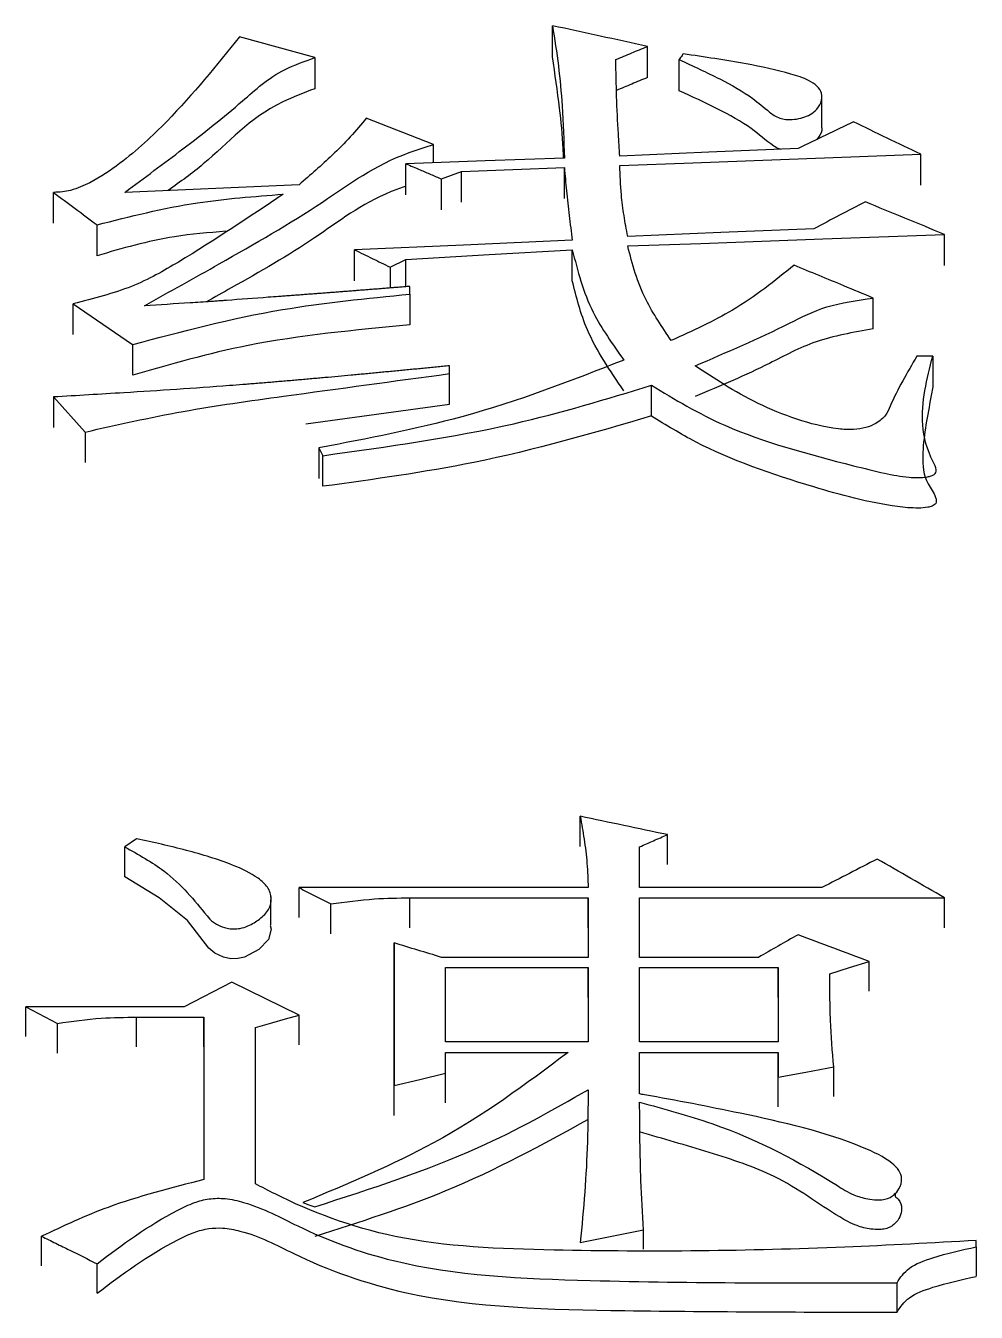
# Model space of a CAD drawing. Header units: millimetres. Extents: x 2003 to 4439, y 563 to 2285.
# Drawn here: x 2510.818 to 2513.414, y 2100.789 to 2104.305 of the extents above; entities that cross this region are included whole.
import ezdxf

# ---------------------------------------------------------------- set-up
doc = ezdxf.new("R2010")
doc.units = ezdxf.units.MM

msp = doc.modelspace()

# ---------------------------------------------------------------- linework, layer by layer
at = {"color": 7, "linetype": 'Continuous', "lineweight": 25}
for p, q in [((2512.2564, 2104.2194), (2512.2564, 2104.3046)), ((2511.6069, 2104.2174), (2511.4018, 2104.2739)), ((2512.516, 2104.163), (2512.516, 2104.2482)), ((2511.6069, 2104.2174), (2511.6069, 2104.1324)), ((2512.6025, 2104.1271), (2512.6025, 2104.2121)), ((2512.9922, 2104.0306), (2512.9922, 2104.116)), ((2511.9314, 2103.9797), (2511.7479, 2104.0521)), ((2511.9314, 2103.9302), (2511.9314, 2103.9797)), ((2513.2624, 2103.8688), (2513.2624, 2103.9535)), ((2511.8561, 2103.8428), (2511.8561, 2103.9275)), ((2512.0076, 2103.822), (2512.0076, 2103.9067)), ((2512.2888, 2103.8324), (2512.2888, 2103.9171)), ((2511.5641, 2103.8702), (2511.0883, 2103.8493)), ((2511.9535, 2103.8012), (2511.9535, 2103.8858)), ((2510.8934, 2103.7647), (2510.8934, 2103.8493)), ((2511.0124, 2103.6759), (2511.0124, 2103.7604)), ((2513.3273, 2103.6497), (2513.3273, 2103.7341)), ((2511.7155, 2103.6079), (2511.7155, 2103.6922)), ((2512.3105, 2103.6078), (2512.3105, 2103.6922)), ((2511.8129, 2103.6449), (2511.8561, 2103.6659)), ((2511.8561, 2103.5913), (2511.8561, 2103.6659)), ((2511.8129, 2103.6449), (2511.8129, 2103.5879)), ((2511.8669, 2103.5711), (2511.8669, 2103.5922)), ((2511.8669, 2103.5711), (2511.8669, 2103.4869)), ((2513.1327, 2103.4763), (2513.1327, 2103.5605)), ((2510.9475, 2103.5447), (2511.1097, 2103.4336)), ((2511.1098, 2103.3495), (2511.1098, 2103.4335)), ((2511.9751, 2103.3539), (2511.9751, 2103.3751)), ((2513.2948, 2103.4017), (2513.2517, 2103.4017)), ((2513.2948, 2103.4017), (2513.2948, 2103.3178)), ((2511.9751, 2103.27), (2511.9751, 2103.354)), ((2512.5268, 2103.238), (2512.5268, 2103.322)), ((2510.8934, 2103.29), (2510.8934, 2103.2062)), ((2510.8934, 2103.29), (2510.9796, 2103.1942)), ((2511.5831, 2103.2166), (2511.9751, 2103.27)), ((2510.9796, 2103.1942), (2510.9796, 2103.1106)), ((2511.6181, 2103.151), (2511.629, 2103.1296)), ((2511.6181, 2103.151), (2511.6181, 2103.0673)), ((2511.629, 2103.046), (2511.629, 2103.1296)), ((2512.3321, 2102.0619), (2512.3321, 2102.144)), ((2511.1206, 2102.0829), (2511.0881, 2102.0606)), ((2512.5701, 2102.012), (2512.5701, 2102.094)), ((2511.0881, 2101.9784), (2511.0881, 2102.0606)), ((2512.4944, 2101.9491), (2512.4944, 2102.0606)), ((2512.3537, 2101.9491), (2511.5641, 2101.9491)), ((2511.5641, 2101.8673), (2511.5641, 2101.9491)), ((2512.992, 2101.9491), (2512.4944, 2101.9491)), ((2511.4874, 2101.9223), (2511.4874, 2101.9283)), ((2511.4874, 2101.8461), (2511.4874, 2101.9163)), ((2511.6506, 2101.8227), (2511.6506, 2101.9044)), ((2511.8669, 2101.9212), (2512.3537, 2101.9212)), ((2511.8669, 2101.8391), (2511.8669, 2101.9212)), ((2512.3537, 2101.9212), (2512.3537, 2101.7586)), ((2512.3537, 2101.8394), (2512.3537, 2101.9212)), ((2512.4944, 2101.9212), (2513.3273, 2101.9212)), ((2512.4944, 2101.7586), (2512.4944, 2101.9212)), ((2513.3273, 2101.8394), (2513.3273, 2101.9212)), ((2511.8237, 2101.7979), (2511.8237, 2101.4081)), ((2511.8237, 2101.7164), (2511.8237, 2101.7979)), ((2512.3537, 2101.7586), (2511.9535, 2101.7586)), ((2512.8189, 2101.7586), (2512.4944, 2101.7586)), ((2511.9643, 2101.7305), (2512.3537, 2101.7305)), ((2511.9643, 2101.5273), (2511.9643, 2101.7305)), ((2512.3537, 2101.7305), (2512.3537, 2101.5273)), ((2512.3537, 2101.649), (2512.3537, 2101.7305)), ((2512.4944, 2101.7305), (2512.873, 2101.7305)), ((2512.4944, 2101.5273), (2512.4944, 2101.7305)), ((2512.873, 2101.7305), (2512.873, 2101.5273)), ((2512.873, 2101.649), (2512.873, 2101.7305)), ((2513.1218, 2101.6658), (2513.1218, 2101.7473)), ((2511.3802, 2101.6911), (2511.2504, 2101.6234)), ((2511.5641, 2101.6008), (2511.3802, 2101.6911)), ((2511.8237, 2101.3267), (2511.8237, 2101.716)), ((2510.8177, 2101.6234), (2510.9042, 2101.5782)), ((2511.2504, 2101.6234), (2510.8177, 2101.6234)), ((2511.1206, 2101.5952), (2511.3045, 2101.5952)), ((2511.1206, 2101.5139), (2511.1206, 2101.5952)), ((2511.3045, 2101.5952), (2511.3045, 2101.1513)), ((2511.3045, 2101.5139), (2511.3045, 2101.5952)), ((2511.5641, 2101.5195), (2511.5641, 2101.6008)), ((2510.9042, 2101.497), (2510.9042, 2101.5782)), ((2511.4451, 2101.1398), (2511.4451, 2101.5669)), ((2511.3045, 2101.5135), (2511.3045, 2101.1513)), ((2512.3537, 2101.5273), (2511.9643, 2101.5273)), ((2512.873, 2101.5273), (2512.4944, 2101.5273)), ((2511.9643, 2101.499), (2512.2995, 2101.499)), ((2511.9643, 2101.4422), (2511.9643, 2101.499)), ((2512.4944, 2101.499), (2512.873, 2101.4989)), ((2512.4944, 2101.3854), (2512.4944, 2101.499)), ((2512.873, 2101.4989), (2512.873, 2101.4309)), ((2512.873, 2101.4178), (2512.873, 2101.4989)), ((2511.9643, 2101.3612), (2511.9643, 2101.4422)), ((2513.0244, 2101.3782), (2513.0244, 2101.4592)), ((2511.8237, 2101.3271), (2511.8237, 2101.4081)), ((2512.873, 2101.3498), (2512.873, 2101.4309)), ((2513.1938, 2101.1852), (2513.1938, 2101.1873)), ((2513.1937, 2101.1062), (2513.1937, 2101.1154)), ((2510.861, 2100.9159), (2510.861, 2100.9963)), ((2512.5052, 2100.9611), (2512.5052, 2101.0135)), ((2513.4138, 2100.9675), (2513.4138, 2100.9847)), ((2513.4138, 2100.9675), (2513.4138, 2100.8871)), ((2513.1975, 2100.7886), (2513.1975, 2100.8694))]:
    msp.add_line(p, q, dxfattribs=at)
at = {"color": 7, "linetype": 'Continuous', "lineweight": 25, "flags": 128}
for points in [[(2512.2888, 2103.9431), (2512.0725, 2103.9353), (2511.8561, 2103.9275)], [(2512.927, 2103.9691), (2512.6836, 2103.9587), (2512.4403, 2103.9483)], [(2512.4403, 2103.9223), (2512.6397, 2103.9298), (2512.9511, 2103.9417), (2513.2624, 2103.9535)], [(2511.9535, 2103.8858), (2511.9805, 2103.8962), (2512.0076, 2103.9067)], [(2512.0076, 2103.9067), (2512.1482, 2103.9119), (2512.2888, 2103.9171)], [(2512.9703, 2103.7499), (2512.7161, 2103.7394), (2512.4619, 2103.7289)], [(2512.4619, 2103.7027), (2512.6614, 2103.7099), (2512.9944, 2103.722), (2513.3273, 2103.7341)], [(2512.3105, 2103.7184), (2512.013, 2103.7053), (2511.7155, 2103.6922)], [(2511.8561, 2103.6659), (2512.0833, 2103.679), (2512.3105, 2103.6922)], [(2510.9475, 2103.4606), (2510.9475, 2103.4818), (2510.9475, 2103.503), (2510.9475, 2103.5447)], [(2511.485, 2101.8455), (2511.4883, 2101.8353), (2511.4805, 2101.807), (2511.4545, 2101.7799), (2511.4152, 2101.7591), (2511.3974, 2101.755), (2511.378, 2101.7548), (2511.3579, 2101.759), (2511.3346, 2101.7696), (2511.3177, 2101.784), (2511.2594, 2101.8589), (2511.1821, 2101.9214), (2511.0881, 2101.9784), (2511.0881, 2101.9784)], [(2513.0136, 2101.7136), (2513.0677, 2101.7305), (2513.1218, 2101.7473)], [(2510.8177, 2101.5421), (2510.8177, 2101.5621), (2510.8177, 2101.5826), (2510.8177, 2101.6234)], [(2511.4451, 2101.5669), (2511.4899, 2101.5797), (2511.527, 2101.5903), (2511.5641, 2101.6008)], [(2511.8237, 2101.4081), (2511.894, 2101.4252), (2511.9643, 2101.4422)], [(2512.873, 2101.4309), (2512.9487, 2101.4451), (2513.0244, 2101.4592)], [(2511.5749, 2101.0883), (2511.5911, 2101.0825), (2511.6073, 2101.0768)], [(2512.3321, 2100.979), (2512.4187, 2100.9963), (2512.5052, 2101.0135)], [(2511.0124, 2100.8406), (2511.0124, 2100.861), (2511.0124, 2100.8814), (2511.0124, 2100.9214)]]:
    msp.add_lwpolyline(points, dxfattribs=at)
at = {"color": 7, "linetype": 'Continuous', "lineweight": 25}
for points, knots in [([(2512.2564, 2104.3046), (2512.2622, 2104.2682), (2512.2738, 2104.1955), (2512.2845, 2104.075), (2512.2873, 2103.9906), (2512.2888, 2103.9431)], [0, 0, 0, 0, 0.304303, 0.608646, 1, 1, 1, 1]), ([(2512.516, 2104.2482), (2512.4727, 2104.2576), (2512.3862, 2104.2764), (2512.2996, 2104.2952), (2512.2564, 2104.3046)], [0, 0, 0, 0, 0.5, 1, 1, 1, 1]), ([(2511.4018, 2104.2739), (2511.339, 2104.1963), (2511.2433, 2104.0779), (2511.1013, 2103.9449), (2511.01, 2103.8821), (2510.9534, 2103.8571), (2510.9177, 2103.8498), (2510.9016, 2103.8495), (2510.8934, 2103.8493)], [0, 0, 0, 0, 0.4932841, 0.7524352, 0.8836943, 0.9508017, 0.9748294, 1, 1, 1, 1]), ([(2512.2864, 2103.943), (2512.2862, 2103.9517), (2512.2851, 2103.9973), (2512.2754, 2104.0897), (2512.2632, 2104.1728), (2512.2564, 2104.2194)], [0, 0, 0, 0, 0.093559, 0.490827, 1, 1, 1, 1]), ([(2512.4294, 2104.2122), (2512.4439, 2104.2182), (2512.4727, 2104.2302), (2512.5015, 2104.2422), (2512.516, 2104.2482)], [0, 0, 0, 0, 0.4999992, 1, 1, 1, 1]), ([(2512.6025, 2104.2121), (2512.6398, 2104.1948), (2512.7108, 2104.1617), (2512.7966, 2104.1142), (2512.8403, 2104.0748), (2512.8694, 2104.0538), (2512.8935, 2104.0479), (2512.9138, 2104.0479), (2512.9353, 2104.0516), (2512.9573, 2104.0594), (2512.9779, 2104.0737), (2512.9911, 2104.0947), (2512.9948, 2104.1186), (2512.9804, 2104.1398), (2512.9528, 2104.1589), (2512.8863, 2104.1799), (2512.7719, 2104.2046), (2512.6713, 2104.2192), (2512.6133, 2104.2276)], [0, 0, 0, 0, 0.140265, 0.267253, 0.34565, 0.385196, 0.401729, 0.418248, 0.440927, 0.464428, 0.491888, 0.53456, 0.581082, 0.616632, 0.65201, 0.706896, 0.831302, 1, 1, 1, 1]), ([(2512.6133, 2104.2276), (2512.6124, 2104.2263), (2512.6101, 2104.223), (2512.6065, 2104.2179), (2512.6038, 2104.214), (2512.6025, 2104.2121)], [0, 0, 0, 0, 0.25891, 0.629455, 1, 1, 1, 1]), ([(2511.0883, 2103.8493), (2511.1415, 2103.8888), (2511.2525, 2103.9712), (2511.3952, 2104.0831), (2511.4952, 2104.1771), (2511.5788, 2104.2073), (2511.6069, 2104.2174)], [0, 0, 0, 0, 0.31366, 0.654046, 0.883874, 1, 1, 1, 1]), ([(2512.4403, 2103.9483), (2512.4389, 2103.9686), (2512.4352, 2104.023), (2512.431, 2104.111), (2512.4299, 2104.1784), (2512.4294, 2104.2122)], [0, 0, 0, 0, 0.230465, 0.615194, 1, 1, 1, 1]), ([(2512.516, 2104.163), (2512.5015, 2104.1571), (2512.4733, 2104.1453), (2512.445, 2104.1336), (2512.4312, 2104.1278)], [0, 0, 0, 0, 0.510286, 1, 1, 1, 1]), ([(2511.6069, 2104.1324), (2511.5768, 2104.1209), (2511.4411, 2104.0694), (2511.3495, 2103.957), (2511.2399, 2103.8782), (2511.2071, 2103.8545)], [0, 0, 0, 0, 0.166282, 0.749893, 1, 1, 1, 1]), ([(2512.8791, 2103.967), (2512.8788, 2103.9671), (2512.8712, 2103.9688), (2512.8416, 2103.9879), (2512.7984, 2104.029), (2512.7069, 2104.0786), (2512.6374, 2104.1108), (2512.6025, 2104.1271)], [0, 0, 0, 0, 0.002101, 0.06025, 0.324417, 0.659916, 1, 1, 1, 1]), ([(2511.7479, 2104.0521), (2511.7337, 2104.0349), (2511.7053, 2104.0005), (2511.6445, 2103.9396), (2511.595, 2103.8969), (2511.5641, 2103.8702)], [0, 0, 0, 0, 0.273067, 0.546131, 1, 1, 1, 1]), ([(2513.0785, 2104.0417), (2513.0532, 2104.0296), (2513.0028, 2104.0054), (2512.9523, 2103.9812), (2512.927, 2103.9691)], [0, 0, 0, 0, 0.4999977, 1, 1, 1, 1]), ([(2512.9908, 2104.0305), (2512.9915, 2104.0264), (2512.9937, 2104.0138), (2512.9845, 2104.0018), (2512.9783, 2103.9937)], [0, 0, 0, 0, 0.322685, 1, 1, 1, 1]), ([(2513.2624, 2103.9535), (2513.2317, 2103.9682), (2513.1704, 2103.9977), (2513.1091, 2104.027), (2513.0785, 2104.0417)], [0, 0, 0, 0, 0.5, 1, 1, 1, 1]), ([(2511.1421, 2103.5395), (2511.2104, 2103.5776), (2511.3768, 2103.6704), (2511.617, 2103.8087), (2511.7859, 2103.9348), (2511.9089, 2103.9727), (2511.9314, 2103.9797)], [0, 0, 0, 0, 0.257956, 0.627877, 0.931924, 1, 1, 1, 1]), ([(2511.8561, 2103.9275), (2511.8691, 2103.9219), (2511.8918, 2103.9122), (2511.9243, 2103.8983), (2511.9437, 2103.89), (2511.9535, 2103.8858)], [0, 0, 0, 0, 0.400146, 0.700073, 1, 1, 1, 1]), ([(2512.2888, 2103.9171), (2512.2906, 2103.8959), (2512.2944, 2103.8523), (2512.3016, 2103.7861), (2512.3075, 2103.741), (2512.3105, 2103.7184)], [0, 0, 0, 0, 0.320034, 0.659996, 1, 1, 1, 1]), ([(2512.4619, 2103.7289), (2512.4583, 2103.7479), (2512.4512, 2103.7858), (2512.4428, 2103.8502), (2512.4412, 2103.8957), (2512.4403, 2103.9223)], [0, 0, 0, 0, 0.293913, 0.587864, 1, 1, 1, 1]), ([(2510.8934, 2103.8493), (2510.9132, 2103.8345), (2510.9529, 2103.8049), (2510.9926, 2103.7752), (2511.0124, 2103.7604)], [0, 0, 0, 0, 0.5000033, 1, 1, 1, 1]), ([(2511.5208, 2103.8441), (2511.4279, 2103.7817), (2511.2981, 2103.6945), (2511.1119, 2103.587), (2511.0026, 2103.5589), (2510.9475, 2103.5447)], [0, 0, 0, 0, 0.555127, 0.77558, 1, 1, 1, 1]), ([(2511.0124, 2103.7604), (2511.1023, 2103.7833), (2511.2643, 2103.8246), (2511.4418, 2103.8381), (2511.5208, 2103.8441)], [0, 0, 0, 0, 0.55469, 1, 1, 1, 1]), ([(2511.8561, 2103.8664), (2511.8426, 2103.8615), (2511.7419, 2103.8247), (2511.6074, 2103.7176), (2511.4353, 2103.6198), (2511.3337, 2103.5628), (2511.3111, 2103.5501)], [0, 0, 0, 0, 0.06105, 0.454035, 0.878148, 1, 1, 1, 1]), ([(2513.1109, 2103.8231), (2513.0875, 2103.8109), (2513.0406, 2103.7866), (2512.9937, 2103.7621), (2512.9703, 2103.7499)], [0, 0, 0, 0, 0.499998, 1, 1, 1, 1]), ([(2513.3273, 2103.7341), (2513.2912, 2103.749), (2513.2191, 2103.7787), (2513.147, 2103.8083), (2513.1109, 2103.8231)], [0, 0, 0, 0, 0.5, 1, 1, 1, 1]), ([(2511.3644, 2103.7429), (2511.3169, 2103.739), (2511.1922, 2103.7287), (2511.0811, 2103.6961), (2511.0124, 2103.6759)], [0, 0, 0, 0, 0.381272, 1, 1, 1, 1]), ([(2511.7155, 2103.6922), (2511.7317, 2103.6843), (2511.7642, 2103.6685), (2511.7966, 2103.6528), (2511.8129, 2103.6449)], [0, 0, 0, 0, 0.499999, 1, 1, 1, 1]), ([(2512.3105, 2103.6922), (2512.3251, 2103.6347), (2512.3512, 2103.5318), (2512.4205, 2103.4342), (2512.4511, 2103.3911)], [0, 0, 0, 0, 0.558486, 1, 1, 1, 1]), ([(2512.5809, 2103.4441), (2512.5559, 2103.481), (2512.5149, 2103.5414), (2512.4808, 2103.6286), (2512.4682, 2103.678), (2512.4619, 2103.7027)], [0, 0, 0, 0, 0.438459, 0.718604, 1, 1, 1, 1]), ([(2512.9162, 2103.6501), (2512.8637, 2103.6075), (2512.7693, 2103.5307), (2512.6389, 2103.4708), (2512.5809, 2103.4441)], [0, 0, 0, 0, 0.554889, 1, 1, 1, 1]), ([(2513.1326, 2103.5605), (2513.1059, 2103.5716), (2513.0565, 2103.5921), (2512.9844, 2103.6219), (2512.9389, 2103.6407), (2512.9162, 2103.6501)], [0, 0, 0, 0, 0.36988, 0.68494, 1, 1, 1, 1]), ([(2511.8669, 2103.5922), (2511.8646, 2103.592), (2511.8598, 2103.5916), (2511.8527, 2103.5911), (2511.8468, 2103.5906), (2511.8409, 2103.5901), (2511.835, 2103.5897), (2511.8291, 2103.5892), (2511.8232, 2103.5887), (2511.8184, 2103.5883), (2511.8102, 2103.5877), (2511.8019, 2103.587), (2511.7901, 2103.5861), (2511.7806, 2103.5853), (2511.7688, 2103.5844), (2511.7593, 2103.5837), (2511.7475, 2103.5827), (2511.7356, 2103.5818), (2511.7238, 2103.5809), (2511.712, 2103.5799), (2511.7001, 2103.579), (2511.6883, 2103.5781), (2511.6765, 2103.5772), (2511.667, 2103.5764), (2511.6552, 2103.5755), (2511.6457, 2103.5748), (2511.6339, 2103.5739), (2511.622, 2103.573), (2511.6102, 2103.5721), (2511.5984, 2103.5712), (2511.5889, 2103.5705), (2511.577, 2103.5696), (2511.5652, 2103.5687), (2511.5534, 2103.5678), (2511.5415, 2103.5669), (2511.532, 2103.5662), (2511.5202, 2103.5653), (2511.5036, 2103.5641), (2511.4515, 2103.5603), (2511.3994, 2103.5564), (2511.352, 2103.5529), (2511.3377, 2103.5519), (2511.3093, 2103.5499), (2511.2441, 2103.5456), (2511.1836, 2103.5419), (2511.1421, 2103.5394)], [0, 0, 0, 0, 0.009808, 0.019616, 0.029425, 0.034329, 0.044137, 0.053945, 0.058849, 0.068658, 0.073562, 0.093178, 0.102986, 0.122603, 0.132411, 0.152028, 0.161836, 0.181452, 0.201069, 0.210877, 0.230494, 0.25011, 0.259918, 0.279535, 0.289343, 0.308959, 0.318768, 0.338384, 0.358001, 0.367809, 0.387425, 0.397234, 0.41685, 0.436466, 0.446275, 0.465891, 0.475699, 0.495316, 0.534549, 0.691481, 0.711097, 0.730714, 0.75033, 0.828797, 1, 1, 1, 1]), ([(2512.4511, 2103.3071), (2512.4137, 2103.3621), (2512.347, 2103.4602), (2512.3216, 2103.5628), (2512.3105, 2103.6078)], [0, 0, 0, 0, 0.561177, 1, 1, 1, 1]), ([(2511.1098, 2103.4335), (2511.2437, 2103.4692), (2511.4851, 2103.5334), (2511.7494, 2103.5595), (2511.8669, 2103.5711)], [0, 0, 0, 0, 0.554954, 1, 1, 1, 1]), ([(2512.6458, 2103.3751), (2512.733, 2103.4125), (2512.8545, 2103.4646), (2513.0009, 2103.5418), (2513.0884, 2103.5542), (2513.1326, 2103.5605)], [0, 0, 0, 0, 0.557182, 0.776269, 1, 1, 1, 1]), ([(2511.8669, 2103.4869), (2511.7166, 2103.4728), (2511.4506, 2103.448), (2511.213, 2103.3793), (2511.1098, 2103.3495)], [0, 0, 0, 0, 0.5652892, 1, 1, 1, 1]), ([(2513.1326, 2103.4763), (2513.078, 2103.4665), (2512.9697, 2103.4472), (2512.8281, 2103.3678), (2512.715, 2103.3203), (2512.6458, 2103.2912)], [0, 0, 0, 0, 0.282471, 0.561267, 1, 1, 1, 1]), ([(2511.9751, 2103.3751), (2511.9721, 2103.3749), (2511.9662, 2103.3743), (2511.9572, 2103.3734), (2511.9483, 2103.3725), (2511.9393, 2103.3717), (2511.9304, 2103.3708), (2511.9214, 2103.3699), (2511.9125, 2103.3691), (2511.9035, 2103.3682), (2511.8946, 2103.3673), (2511.8856, 2103.3665), (2511.8737, 2103.3653), (2511.8588, 2103.3639), (2511.8439, 2103.3624), (2511.8289, 2103.361), (2511.814, 2103.3596), (2511.7961, 2103.3579), (2511.7782, 2103.3562), (2511.7603, 2103.3545), (2511.7424, 2103.3528), (2511.7245, 2103.3511), (2511.7006, 2103.3489), (2511.6707, 2103.3461), (2511.6408, 2103.3434), (2511.6169, 2103.3413), (2511.599, 2103.3397), (2511.581, 2103.3381), (2511.5631, 2103.3365), (2511.5451, 2103.335), (2511.5272, 2103.3334), (2511.5092, 2103.3319), (2511.4912, 2103.3304), (2511.4732, 2103.3289), (2511.4553, 2103.3274), (2511.4373, 2103.326), (2511.4223, 2103.3248), (2511.4013, 2103.3232), (2511.3383, 2103.3183), (2511.2301, 2103.3107), (2511.0698, 2103.3004), (2510.9575, 2103.2938), (2510.8934, 2103.29)], [0, 0, 0, 0, 0.008314, 0.016628, 0.024942, 0.033256, 0.04157, 0.049884, 0.058198, 0.066512, 0.074827, 0.083141, 0.091455, 0.108083, 0.124711, 0.133025, 0.149653, 0.166281, 0.182909, 0.199537, 0.216166, 0.232794, 0.249422, 0.282678, 0.315934, 0.332562, 0.349191, 0.365819, 0.382447, 0.399075, 0.415703, 0.432331, 0.448959, 0.465587, 0.482216, 0.498844, 0.515472, 0.523786, 0.557042, 0.690072, 0.823098, 1, 1, 1, 1]), ([(2512.4511, 2103.3911), (2512.308, 2103.3349), (2512.0505, 2103.2338), (2511.7511, 2103.1765), (2511.6181, 2103.151)], [0, 0, 0, 0, 0.555779, 1, 1, 1, 1]), ([(2512.5268, 2103.322), (2512.5904, 2103.2834), (2512.7449, 2103.1898), (2512.9846, 2103.1259), (2513.1557, 2103.0827), (2513.215, 2103.071), (2513.255, 2103.0696), (2513.2758, 2103.0707), (2513.2911, 2103.0741), (2513.2995, 2103.078), (2513.3043, 2103.0839), (2513.3058, 2103.0959), (2513.2808, 2103.1384), (2513.2546, 2103.2429), (2513.2789, 2103.3391), (2513.2948, 2103.4017)], [0, 0, 0, 0, 0.1864304, 0.4525533, 0.5137397, 0.5595487, 0.5749405, 0.5926781, 0.5999529, 0.607307, 0.6136534, 0.6226215, 0.6500428, 0.7720989, 1, 1, 1, 1]), ([(2513.2518, 2103.4016), (2513.2253, 2103.3566), (2513.1939, 2103.3034), (2513.1684, 2103.2395), (2513.1444, 2103.2187), (2513.1129, 2103.2054), (2513.0766, 2103.1996), (2513.0097, 2103.2044), (2512.8787, 2103.2387), (2512.7534, 2103.3036), (2512.6718, 2103.3579), (2512.6458, 2103.3751)], [0, 0, 0, 0, 0.266852, 0.315952, 0.365722, 0.40082, 0.436128, 0.478331, 0.60435, 0.873952, 1, 1, 1, 1]), ([(2510.9796, 2103.1942), (2511.0681, 2103.2142), (2511.2445, 2103.2538), (2511.5808, 2103.3005), (2511.824, 2103.3334), (2511.9751, 2103.3539)], [0, 0, 0, 0, 0.276136, 0.550092, 1, 1, 1, 1]), ([(2511.629, 2103.1296), (2511.8062, 2103.1542), (2512.1208, 2103.1979), (2512.4034, 2103.2843), (2512.5268, 2103.322)], [0, 0, 0, 0, 0.563398, 1, 1, 1, 1]), ([(2513.2948, 2103.3177), (2513.2927, 2103.3051), (2513.2818, 2103.2424), (2513.2635, 2103.1545), (2513.2702, 2103.0639), (2513.3007, 2103.0253), (2513.3053, 2103.0071), (2513.3041, 2103), (2513.2998, 2102.9948), (2513.2922, 2102.9909), (2513.2775, 2102.9873), (2513.2451, 2102.9853), (2513.1352, 2102.9969), (2512.9255, 2103.0544), (2512.6919, 2103.1356), (2512.5661, 2103.2136), (2512.5268, 2103.238)], [0, 0, 0, 0, 0.045786, 0.228952, 0.32122, 0.367005, 0.3784, 0.386704, 0.392495, 0.3983, 0.406948, 0.423701, 0.461575, 0.625076, 0.88271, 1, 1, 1, 1]), ([(2512.5268, 2103.2381), (2512.3679, 2103.1916), (2512.0823, 2103.108), (2511.7682, 2103.065), (2511.629, 2103.0459)], [0, 0, 0, 0, 0.55649, 1, 1, 1, 1]), ([(2512.3321, 2102.144), (2512.3358, 2102.1232), (2512.3434, 2102.0805), (2512.3516, 2102.0156), (2512.353, 2101.9713), (2512.3537, 2101.9491)], [0, 0, 0, 0, 0.321619, 0.660532, 1, 1, 1, 1]), ([(2512.5701, 2102.094), (2512.5304, 2102.1023), (2512.4511, 2102.119), (2512.3718, 2102.1357), (2512.3321, 2102.144)], [0, 0, 0, 0, 0.499999, 1, 1, 1, 1]), ([(2511.0881, 2102.0606), (2511.1257, 2102.0395), (2511.2218, 2101.9856), (2511.2827, 2101.9087), (2511.3255, 2101.8568), (2511.3447, 2101.8454), (2511.3634, 2101.8385), (2511.3851, 2101.8357), (2511.4053, 2101.8375), (2511.431, 2101.8462), (2511.4592, 2101.8635), (2511.4841, 2101.8893), (2511.4911, 2101.9201), (2511.4813, 2101.9502), (2511.4455, 2101.9827), (2511.3704, 2102.0182), (2511.2566, 2102.0526), (2511.1662, 2102.0728), (2511.1206, 2102.0829)], [0, 0, 0, 0, 0.132576, 0.339199, 0.368942, 0.383766, 0.408891, 0.423884, 0.438973, 0.459319, 0.498147, 0.542368, 0.587069, 0.63299, 0.675109, 0.75468, 0.876186, 1, 1, 1, 1]), ([(2512.4944, 2102.0606), (2512.507, 2102.0662), (2512.5322, 2102.0773), (2512.5575, 2102.0884), (2512.5701, 2102.094)], [0, 0, 0, 0, 0.500001, 1, 1, 1, 1]), ([(2513.1434, 2102.0272), (2513.1182, 2102.0142), (2513.0677, 2101.9882), (2513.0172, 2101.9621), (2512.992, 2101.9491)], [0, 0, 0, 0, 0.499999, 1, 1, 1, 1]), ([(2513.3273, 2101.9212), (2513.2966, 2101.9389), (2513.2353, 2101.9743), (2513.174, 2102.0096), (2513.1434, 2102.0272)], [0, 0, 0, 0, 0.5, 1, 1, 1, 1]), ([(2511.5641, 2101.9491), (2511.5785, 2101.9417), (2511.6073, 2101.9268), (2511.6362, 2101.9119), (2511.6506, 2101.9044)], [0, 0, 0, 0, 0.4999996, 1, 1, 1, 1]), ([(2511.6506, 2101.9044), (2511.6904, 2101.91), (2511.7615, 2101.9199), (2511.8347, 2101.9208), (2511.8669, 2101.9212)], [0, 0, 0, 0, 0.5588348, 1, 1, 1, 1]), ([(2512.9271, 2101.8204), (2512.909, 2101.8101), (2512.873, 2101.7895), (2512.8369, 2101.7689), (2512.8189, 2101.7586)], [0, 0, 0, 0, 0.499998, 1, 1, 1, 1]), ([(2513.1218, 2101.7473), (2513.0893, 2101.7595), (2513.0244, 2101.7839), (2512.9595, 2101.8082), (2512.9271, 2101.8204)], [0, 0, 0, 0, 0.499999, 1, 1, 1, 1]), ([(2513.0244, 2101.4592), (2513.021, 2101.5018), (2513.0158, 2101.5655), (2513.0141, 2101.6502), (2513.0138, 2101.6925), (2513.0136, 2101.7136)], [0, 0, 0, 0, 0.500395, 0.750186, 1, 1, 1, 1]), ([(2510.9042, 2101.5782), (2510.944, 2101.5838), (2511.0151, 2101.5939), (2511.0883, 2101.5948), (2511.1206, 2101.5952)], [0, 0, 0, 0, 0.558835, 1, 1, 1, 1]), ([(2512.2995, 2101.499), (2512.1837, 2101.4123), (2511.9748, 2101.2561), (2511.6981, 2101.14), (2511.5749, 2101.0883)], [0, 0, 0, 0, 0.554384, 1, 1, 1, 1]), ([(2511.6073, 2101.0768), (2511.7614, 2101.1266), (2512.0344, 2101.2149), (2512.2568, 2101.3416), (2512.3537, 2101.3968)], [0, 0, 0, 0, 0.5644875, 1, 1, 1, 1]), ([(2512.3537, 2101.3968), (2512.3535, 2101.3492), (2512.3529, 2101.2562), (2512.3454, 2101.1168), (2512.3365, 2101.0249), (2512.3321, 2100.979)], [0, 0, 0, 0, 0.34298, 0.671401, 1, 1, 1, 1]), ([(2512.4944, 2101.3626), (2512.5613, 2101.3445), (2512.7646, 2101.2893), (2512.947, 2101.1912), (2513.0723, 2101.1105), (2513.1114, 2101.0988), (2513.1396, 2101.0952), (2513.1596, 2101.0962), (2513.1763, 2101.1008), (2513.1919, 2101.1106), (2513.2061, 2101.1285), (2513.2126, 2101.1519), (2513.2046, 2101.1767), (2513.1722, 2101.2084), (2513.0357, 2101.2734), (2512.7992, 2101.3281), (2512.5908, 2101.3683), (2512.4987, 2101.3846), (2512.4944, 2101.3854)], [0, 0, 0, 0, 0.124011, 0.376469, 0.411268, 0.435219, 0.449017, 0.459493, 0.468415, 0.479424, 0.497392, 0.52431, 0.5464, 0.568413, 0.629489, 0.83774, 0.992414, 1, 1, 1, 1]), ([(2512.5052, 2101.0135), (2512.5025, 2101.0586), (2512.4976, 2101.1396), (2512.4951, 2101.2559), (2512.4946, 2101.3271), (2512.4944, 2101.3626)], [0, 0, 0, 0, 0.386127, 0.69305, 1, 1, 1, 1]), ([(2512.3537, 2101.3154), (2512.2281, 2101.2462), (2512.0021, 2101.1216), (2511.7288, 2101.0345), (2511.6073, 2100.9958)], [0, 0, 0, 0, 0.555308, 1, 1, 1, 1]), ([(2513.1925, 2101.1053), (2513.1953, 2101.1028), (2513.2068, 2101.0931), (2513.2119, 2101.073), (2513.2069, 2101.0501), (2513.1953, 2101.033), (2513.1809, 2101.0221), (2513.166, 2101.0164), (2513.1474, 2101.014), (2513.1201, 2101.0159), (2513.0806, 2101.0262), (2512.9925, 2101.0758), (2512.8858, 2101.1605), (2512.6842, 2101.2267), (2512.5579, 2101.263), (2512.4944, 2101.2813)], [0, 0, 0, 0, 0.015185, 0.060615, 0.099745, 0.133707, 0.153579, 0.169775, 0.185969, 0.210125, 0.251312, 0.313585, 0.574604, 0.785876, 1, 1, 1, 1]), ([(2511.3045, 2101.1513), (2511.2146, 2101.1285), (2511.0552, 2101.088), (2510.9199, 2101.0241), (2510.861, 2100.9963)], [0, 0, 0, 0, 0.564088, 1, 1, 1, 1]), ([(2513.4138, 2100.9847), (2513.2941, 2100.9781), (2512.9105, 2100.957), (2512.3829, 2100.9515), (2511.8336, 2100.9722), (2511.5755, 2101.0714), (2511.4627, 2101.1304), (2511.4449, 2101.1397)], [0, 0, 0, 0, 0.1759592, 0.5638001, 0.7780246, 0.9650465, 1, 1, 1, 1]), ([(2511.0124, 2100.9214), (2511.0812, 2100.9731), (2511.1616, 2101.0337), (2511.2734, 2101.0878), (2511.3177, 2101.1002), (2511.3661, 2101.1007), (2511.4549, 2101.0801), (2511.5881, 2101.0059), (2511.884, 2100.8937), (2512.4622, 2100.8673), (2512.9201, 2100.8686), (2513.1975, 2100.8694)], [0, 0, 0, 0, 0.138481, 0.162101, 0.180201, 0.198515, 0.22064, 0.297298, 0.425038, 0.651637, 1, 1, 1, 1]), ([(2511.0124, 2100.8406), (2511.0811, 2100.8922), (2511.1615, 2100.9526), (2511.273, 2101.0067), (2511.3153, 2101.0185), (2511.3598, 2101.02), (2511.4459, 2101.0033), (2511.5905, 2100.923), (2511.9211, 2100.8034), (2512.5056, 2100.7902), (2512.9513, 2100.7892), (2513.1975, 2100.7886)], [0, 0, 0, 0, 0.138241, 0.161889, 0.180115, 0.195697, 0.216171, 0.291203, 0.44001, 0.690565, 1, 1, 1, 1]), ([(2510.861, 2100.9963), (2510.8739, 2100.9899), (2510.8996, 2100.9772), (2510.9501, 2100.9522), (2510.9877, 2100.9336), (2511.0124, 2100.9214)], [0, 0, 0, 0, 0.255269, 0.510539, 1, 1, 1, 1]), ([(2513.1975, 2100.8694), (2513.2068, 2100.8836), (2513.2259, 2100.9129), (2513.3094, 2100.9442), (2513.374, 2100.9586), (2513.4138, 2100.9675)], [0, 0, 0, 0, 0.266463, 0.547608, 1, 1, 1, 1]), ([(2513.1975, 2100.7886), (2513.2068, 2100.8029), (2513.2259, 2100.8322), (2513.3094, 2100.8634), (2513.374, 2100.8778), (2513.4138, 2100.8866)], [0, 0, 0, 0, 0.26632, 0.547473, 1, 1, 1, 1])]:
    msp.add_open_spline(points, degree=3, knots=knots, dxfattribs=at)
msp.add_open_spline([(2511.9535, 2101.7586), (2511.9319, 2101.7652), (2511.8886, 2101.7783), (2511.8453, 2101.7914), (2511.8237, 2101.7979)], degree=3, dxfattribs=at)

doc.saveas('drawing.dxf')
